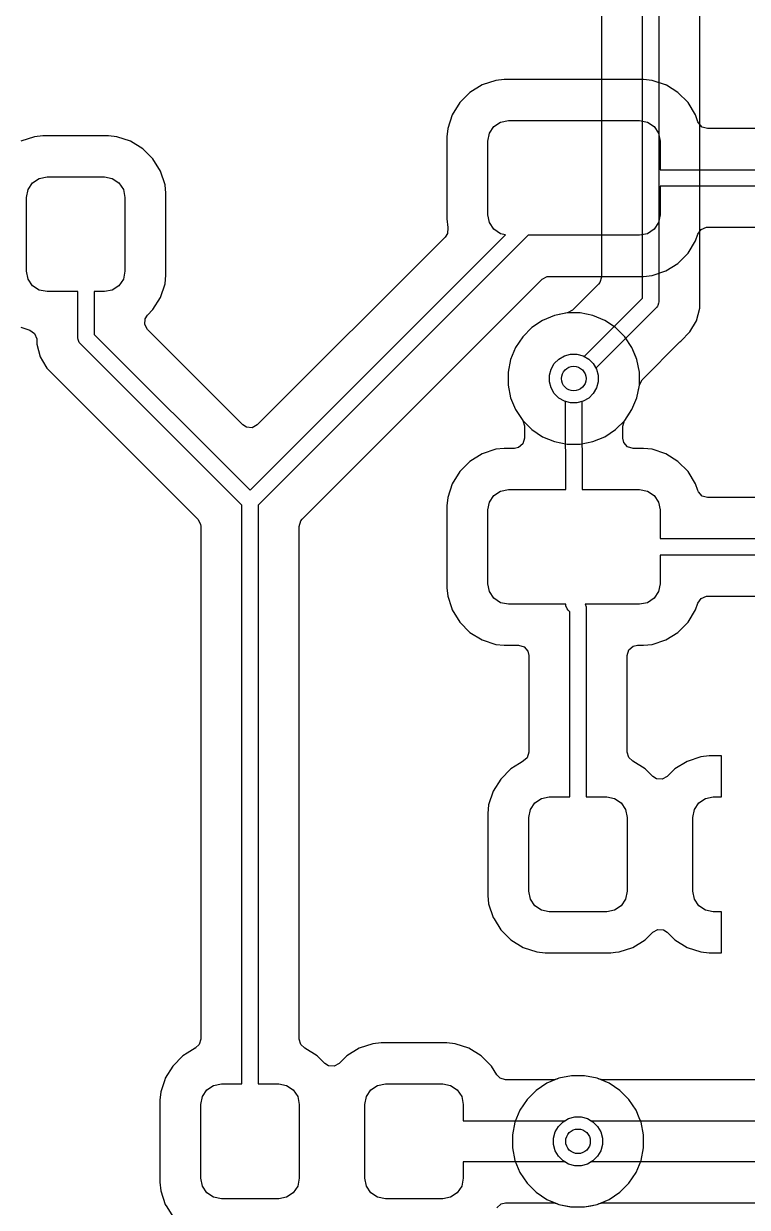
# Model space of a CAD drawing. Header units: inches. Extents: x 6.57 to 9.79, y -8.72 to -3.17.
# Drawn here: x 6.939 to 7.286, y -7.473 to -6.904 of the extents above; entities that cross this region are included whole.
import ezdxf

# ---------------------------------------------------------------- set-up
doc = ezdxf.new("R2010")
doc.units = ezdxf.units.IN
doc.header["$MEASUREMENT"] = 0
doc.layers.add('In2.Cu', color=33, linetype='CONTINUOUS', true_color=0xce7d2c)

msp = doc.modelspace()

# ---------------------------------------------------------------- linework, layer by layer
at = {"layer": 'In2.Cu', "linetype": 'CONTINUOUS'}
for p, q in [((7.23563, -7.03615), (7.23563, -6.75232)), ((7.24351, -6.75232), (7.24351, -7.03778)), ((7.21593, -6.76408), (7.21593, -7.02597)), ((7.26321, -7.0409), (7.26321, -6.76408)), ((7.15869, -6.93367), (7.15281, -6.93729)), ((7.16524, -6.9315), (7.15869, -6.93367)), ((7.15869, -6.93367), (7.15869, -6.93367)), ((7.16929, -6.93108), (7.16524, -6.9315)), ((7.16524, -6.9315), (7.16524, -6.9315)), ((7.23622, -6.93108), (7.16929, -6.93108)), ((7.16929, -6.93108), (7.16929, -6.93108)), ((7.24027, -6.9315), (7.23622, -6.93108)), ((7.24677, -6.93365), (7.24027, -6.9315)), ((7.24027, -6.9315), (7.24027, -6.9315)), ((7.24682, -6.93367), (7.24677, -6.93365)), ((7.24718, -6.93389), (7.24682, -6.93367)), ((7.24682, -6.93367), (7.24682, -6.93367)), ((7.15281, -6.93729), (7.14792, -6.94218)), ((7.2527, -6.93729), (7.24718, -6.93389)), ((7.25759, -6.94218), (7.2527, -6.93729)), ((7.14792, -6.94218), (7.1443, -6.94806)), ((7.26121, -6.94806), (7.25759, -6.94218)), ((7.1443, -6.94806), (7.14213, -6.95461)), ((7.1443, -6.94806), (7.1443, -6.94806)), ((7.16749, -6.95154), (7.17126, -6.95079)), ((7.17126, -6.95079), (7.23425, -6.95079)), ((7.23425, -6.95079), (7.23802, -6.95154)), ((7.26231, -6.95136), (7.26121, -6.94806)), ((7.14213, -6.95461), (7.14171, -6.95866)), ((7.14213, -6.95461), (7.14213, -6.95461)), ((7.14213, -6.95461), (7.14213, -6.95461)), ((7.16217, -6.95686), (7.1643, -6.95367)), ((7.1643, -6.95367), (7.16749, -6.95154)), ((7.23802, -6.95154), (7.24121, -6.95367)), ((7.24121, -6.95367), (7.24335, -6.95686)), ((7.2625, -6.95185), (7.26231, -6.95136)), ((7.2643, -6.95393), (7.2625, -6.95185)), ((7.26694, -6.9547), (7.2643, -6.95393)), ((7.49684, -6.9547), (7.26694, -6.9547)), ((6.94371, -6.95856), (6.93715, -6.96073)), ((6.94776, -6.95815), (6.94371, -6.95856)), ((6.94371, -6.95856), (6.94371, -6.95856)), ((6.97925, -6.95815), (6.94776, -6.95815)), ((6.94776, -6.95815), (6.94776, -6.95815)), ((6.9833, -6.95856), (6.97925, -6.95815)), ((6.98986, -6.96073), (6.9833, -6.95856)), ((6.9833, -6.95856), (6.9833, -6.95856)), ((6.99574, -6.96436), (6.98986, -6.96073)), ((7.14171, -6.95866), (7.14171, -6.99803)), ((7.16142, -6.96063), (7.16217, -6.95686)), ((7.16142, -6.99606), (7.16142, -6.96063)), ((7.24335, -6.95686), (7.24409, -6.96063)), ((7.24409, -6.96063), (7.24409, -6.97441)), ((7.00062, -6.96924), (6.99574, -6.96436)), ((7.00425, -6.97512), (7.00062, -6.96924)), ((6.94277, -6.98073), (6.94596, -6.9786)), ((6.94596, -6.9786), (6.94973, -6.97785)), ((6.94973, -6.97785), (6.97729, -6.97785)), ((6.97729, -6.97785), (6.98105, -6.9786)), ((6.98105, -6.9786), (6.98425, -6.98073)), ((7.00642, -6.98168), (7.00425, -6.97512)), ((7.24409, -6.97441), (7.51969, -6.97441)), ((6.93988, -6.98769), (6.94063, -6.98393)), ((6.94063, -6.98393), (6.94277, -6.98073)), ((6.98425, -6.98073), (6.98638, -6.98393)), ((6.98638, -6.98393), (6.98713, -6.98769)), ((7.00683, -6.98573), (7.00642, -6.98168)), ((7.51969, -6.98228), (7.24409, -6.98228)), ((7.24409, -6.98228), (7.24409, -6.99606)), ((6.93988, -7.02313), (6.93988, -6.98769)), ((6.98713, -6.98769), (6.98713, -7.02313)), ((7.00683, -7.0251), (7.00683, -6.98573)), ((7.16217, -6.99983), (7.16142, -6.99606)), ((7.24409, -6.99606), (7.24335, -6.99983)), ((7.14171, -6.99803), (7.14171, -6.99803)), ((7.14171, -6.99803), (7.14213, -7.00208)), ((7.1643, -7.00302), (7.16217, -6.99983)), ((7.24335, -6.99983), (7.24121, -7.00302)), ((7.26387, -7.00307), (7.26641, -7.00202)), ((7.26641, -7.00202), (7.26694, -7.00199)), ((7.26694, -7.00199), (7.49684, -7.00199)), ((7.04724, -7.12829), (7.1699, -7.00563)), ((7.14086, -7.00681), (7.0507, -7.09697)), ((7.18076, -7.00591), (7.05118, -7.13549)), ((7.14198, -7.00508), (7.14086, -7.00681)), ((7.14218, -7.00234), (7.14198, -7.00508)), ((7.14213, -7.00208), (7.14218, -7.00234)), ((7.16749, -7.00516), (7.1643, -7.00302)), ((7.1699, -7.00563), (7.16749, -7.00516)), ((7.23425, -7.00591), (7.18076, -7.00591)), ((7.23802, -7.00516), (7.23425, -7.00591)), ((7.24121, -7.00302), (7.23802, -7.00516)), ((7.26121, -7.00864), (7.26231, -7.00533)), ((7.26231, -7.00533), (7.26387, -7.00307)), ((7.25759, -7.01451), (7.26121, -7.00864)), ((7.2527, -7.0194), (7.25759, -7.01451)), ((6.94063, -7.02689), (6.93988, -7.02313)), ((6.98713, -7.02313), (6.98638, -7.02689)), ((7.24027, -7.0252), (7.24682, -7.02302)), ((7.24682, -7.02302), (7.2527, -7.0194)), ((6.94277, -7.03009), (6.94063, -7.02689)), ((6.94596, -7.03222), (6.94277, -7.03009)), ((6.98425, -7.03009), (6.98105, -7.03222)), ((6.98638, -7.02689), (6.98425, -7.03009)), ((7.00425, -7.0357), (7.00642, -7.02914)), ((7.00642, -7.02914), (7.00683, -7.0251)), ((7.07871, -7.13583), (7.1875, -7.02704)), ((7.1875, -7.02704), (7.18991, -7.02572)), ((7.18991, -7.02572), (7.19095, -7.02561)), ((7.19095, -7.02561), (7.23622, -7.02561)), ((7.2145, -7.02942), (7.20209, -7.04183)), ((7.21515, -7.02861), (7.2145, -7.02942)), ((7.21593, -7.02597), (7.21515, -7.02861)), ((7.23622, -7.02561), (7.24027, -7.0252)), ((7.23622, -7.02561), (7.23622, -7.02561)), ((6.94973, -7.03297), (6.94596, -7.03222)), ((6.96457, -7.03297), (6.94973, -7.03297)), ((6.96457, -7.05512), (6.96457, -7.03297)), ((6.97729, -7.03297), (6.97244, -7.03297)), ((6.97244, -7.03297), (6.97244, -7.05349)), ((6.98105, -7.03222), (6.97729, -7.03297)), ((7.00062, -7.04158), (7.00425, -7.0357)), ((6.99796, -7.04424), (7.00062, -7.04158)), ((7.20771, -7.06408), (7.23563, -7.03615)), ((7.24235, -7.04057), (7.21328, -7.06964)), ((7.24284, -7.03997), (7.24235, -7.04057)), ((7.24302, -7.03956), (7.24284, -7.03997)), ((7.24343, -7.03855), (7.24302, -7.03956)), ((7.24351, -7.03778), (7.24343, -7.03855)), ((7.2616, -7.04691), (7.26321, -7.0409)), ((6.99664, -7.04873), (6.99684, -7.04598)), ((6.99684, -7.04598), (6.99796, -7.04424)), ((7.18774, -7.04676), (7.18258, -7.05021)), ((7.18774, -7.04676), (7.18258, -7.05021)), ((7.18774, -7.04676), (7.18258, -7.05021)), ((7.18774, -7.04676), (7.18258, -7.05021)), ((7.19347, -7.04438), (7.18774, -7.04676)), ((7.19347, -7.04438), (7.18774, -7.04676)), ((7.19347, -7.04438), (7.18774, -7.04676)), ((7.19347, -7.04438), (7.18774, -7.04676)), ((7.18774, -7.04676), (7.18774, -7.04676)), ((7.18774, -7.04676), (7.18774, -7.04676)), ((7.18774, -7.04676), (7.18774, -7.04676)), ((7.18774, -7.04676), (7.18774, -7.04676)), ((7.19348, -7.04438), (7.19347, -7.04438)), ((7.19348, -7.04438), (7.19347, -7.04438)), ((7.19348, -7.04438), (7.19347, -7.04438)), ((7.19348, -7.04438), (7.19347, -7.04438)), ((7.19959, -7.04316), (7.19348, -7.04438)), ((7.19956, -7.04317), (7.19348, -7.04438)), ((7.19956, -7.04317), (7.19348, -7.04438)), ((7.19956, -7.04317), (7.19348, -7.04438)), ((7.20577, -7.04317), (7.19956, -7.04317)), ((7.19956, -7.04317), (7.19956, -7.04317)), ((7.20577, -7.04317), (7.19956, -7.04317)), ((7.19956, -7.04317), (7.19956, -7.04317)), ((7.20577, -7.04317), (7.19956, -7.04317)), ((7.19956, -7.04317), (7.19956, -7.04317)), ((7.19968, -7.04315), (7.19959, -7.04316)), ((7.20209, -7.04183), (7.19968, -7.04315)), ((7.21186, -7.04438), (7.20577, -7.04317)), ((7.20577, -7.04317), (7.20577, -7.04317)), ((7.21186, -7.04438), (7.20577, -7.04317)), ((7.20577, -7.04317), (7.20577, -7.04317)), ((7.21186, -7.04438), (7.20577, -7.04317)), ((7.20577, -7.04317), (7.20577, -7.04317)), ((7.2176, -7.04676), (7.21186, -7.04438)), ((7.21186, -7.04438), (7.21186, -7.04438)), ((7.2176, -7.04676), (7.21186, -7.04438)), ((7.21186, -7.04438), (7.21186, -7.04438)), ((7.2176, -7.04676), (7.21186, -7.04438)), ((7.21186, -7.04438), (7.21186, -7.04438)), ((7.22276, -7.05021), (7.2176, -7.04676)), ((7.2176, -7.04676), (7.2176, -7.04676)), ((7.22276, -7.05021), (7.2176, -7.04676)), ((7.2176, -7.04676), (7.2176, -7.04676)), ((7.22276, -7.05021), (7.2176, -7.04676)), ((7.2176, -7.04676), (7.2176, -7.04676)), ((7.25849, -7.0523), (7.2616, -7.04691)), ((6.93715, -7.05009), (6.94152, -7.05153)), ((6.94152, -7.05153), (6.94378, -7.0531)), ((6.94378, -7.0531), (6.94483, -7.05564)), ((6.99796, -7.05114), (6.99664, -7.04873)), ((7.04379, -7.09697), (6.99796, -7.05114)), ((7.18258, -7.05021), (7.17819, -7.0546)), ((7.18258, -7.05021), (7.17819, -7.0546)), ((7.18258, -7.05021), (7.17819, -7.0546)), ((7.18258, -7.05021), (7.17819, -7.0546)), ((7.18258, -7.05021), (7.18258, -7.05021)), ((7.18258, -7.05021), (7.18258, -7.05021)), ((7.18258, -7.05021), (7.18258, -7.05021)), ((7.18258, -7.05021), (7.18258, -7.05021)), ((7.22715, -7.0546), (7.22276, -7.05021)), ((7.22276, -7.05021), (7.22276, -7.05021)), ((7.22715, -7.0546), (7.22276, -7.05021)), ((7.22276, -7.05021), (7.22276, -7.05021)), ((7.22715, -7.0546), (7.22276, -7.05021)), ((7.22276, -7.05021), (7.22276, -7.05021)), ((7.25409, -7.0567), (7.25849, -7.0523)), ((6.94483, -7.05564), (6.94486, -7.05617)), ((6.94486, -7.05617), (6.94486, -7.05823)), ((6.94486, -7.05823), (6.94486, -7.05823)), ((6.94486, -7.05823), (6.94647, -7.06424)), ((6.96464, -7.05589), (6.96457, -7.05512)), ((6.96523, -7.05731), (6.96464, -7.05589)), ((6.96572, -7.0579), (6.96523, -7.05731)), ((7.04331, -7.13549), (6.96572, -7.0579)), ((6.97244, -7.05349), (7.04724, -7.12829)), ((7.17819, -7.0546), (7.17474, -7.05976)), ((7.17819, -7.0546), (7.17474, -7.05976)), ((7.17819, -7.0546), (7.17474, -7.05976)), ((7.17819, -7.0546), (7.17474, -7.05976)), ((7.17819, -7.0546), (7.17819, -7.0546)), ((7.17819, -7.0546), (7.17819, -7.0546)), ((7.17819, -7.0546), (7.17819, -7.0546)), ((7.17819, -7.0546), (7.17819, -7.0546)), ((7.2306, -7.05976), (7.22715, -7.0546)), ((7.22715, -7.0546), (7.22715, -7.0546)), ((7.2306, -7.05976), (7.22715, -7.0546)), ((7.22715, -7.0546), (7.22715, -7.0546)), ((7.2306, -7.05976), (7.22715, -7.0546)), ((7.22715, -7.0546), (7.22715, -7.0546)), ((7.23552, -7.07526), (7.25368, -7.0571)), ((7.25368, -7.0571), (7.25409, -7.0567)), ((7.25368, -7.0571), (7.25368, -7.0571)), ((7.25409, -7.0567), (7.25409, -7.0567)), ((6.94647, -7.06424), (6.94761, -7.06622)), ((7.17474, -7.05976), (7.17236, -7.06549)), ((7.17474, -7.05976), (7.17236, -7.06549)), ((7.17474, -7.05976), (7.17236, -7.06549)), ((7.17474, -7.05976), (7.17236, -7.06549)), ((7.17474, -7.05976), (7.17474, -7.05976)), ((7.17474, -7.05976), (7.17474, -7.05976)), ((7.17474, -7.05976), (7.17474, -7.05976)), ((7.17474, -7.05976), (7.17474, -7.05976)), ((7.19548, -7.06532), (7.19815, -7.06377)), ((7.19548, -7.06532), (7.19815, -7.06377)), ((7.19548, -7.06532), (7.19815, -7.06377)), ((7.19548, -7.06532), (7.19815, -7.06377)), ((7.19815, -7.06377), (7.20113, -7.06298)), ((7.19815, -7.06377), (7.20113, -7.06298)), ((7.19815, -7.06377), (7.20113, -7.06298)), ((7.19815, -7.06377), (7.20113, -7.06298)), ((7.20113, -7.06298), (7.20421, -7.06298)), ((7.20113, -7.06298), (7.20421, -7.06298)), ((7.20113, -7.06298), (7.20421, -7.06298)), ((7.20113, -7.06298), (7.20421, -7.06298)), ((7.20421, -7.06298), (7.20719, -7.06377)), ((7.20421, -7.06298), (7.20719, -7.06377)), ((7.20421, -7.06298), (7.20719, -7.06377)), ((7.20421, -7.06298), (7.20719, -7.06377)), ((7.20719, -7.06377), (7.20986, -7.06532)), ((7.20719, -7.06377), (7.20771, -7.06408)), ((7.20719, -7.06377), (7.20986, -7.06532)), ((7.20719, -7.06377), (7.20986, -7.06532)), ((7.23297, -7.06549), (7.2306, -7.05976)), ((7.2306, -7.05976), (7.2306, -7.05976)), ((7.23297, -7.06549), (7.2306, -7.05976)), ((7.2306, -7.05976), (7.2306, -7.05976)), ((7.23245, -7.06424), (7.2306, -7.05976)), ((7.2306, -7.05976), (7.2306, -7.05976)), ((7.23297, -7.06549), (7.23245, -7.06424)), ((6.94761, -7.06622), (6.94761, -7.06622)), ((6.94761, -7.06622), (6.94761, -7.06622)), ((6.94761, -7.06622), (6.94959, -7.06963)), ((6.94959, -7.06963), (6.94959, -7.06963)), ((6.94959, -7.06963), (6.95427, -7.07431)), ((7.17236, -7.06549), (7.17115, -7.07158)), ((7.17236, -7.06549), (7.17115, -7.07158)), ((7.17236, -7.06549), (7.17115, -7.07158)), ((7.17236, -7.06549), (7.17115, -7.07158)), ((7.17236, -7.06549), (7.17236, -7.06549)), ((7.17236, -7.06549), (7.17236, -7.06549)), ((7.17236, -7.06549), (7.17236, -7.06549)), ((7.17236, -7.06549), (7.17236, -7.06549)), ((7.19096, -7.07314), (7.19176, -7.07017)), ((7.19096, -7.07314), (7.19176, -7.07017)), ((7.19096, -7.07314), (7.19176, -7.07017)), ((7.19096, -7.07314), (7.19176, -7.07017)), ((7.19176, -7.07017), (7.1933, -7.0675)), ((7.19176, -7.07017), (7.1933, -7.0675)), ((7.19176, -7.07017), (7.1933, -7.0675)), ((7.19176, -7.07017), (7.1933, -7.0675)), ((7.1933, -7.0675), (7.19548, -7.06532)), ((7.1933, -7.0675), (7.19548, -7.06532)), ((7.1933, -7.0675), (7.19548, -7.06532)), ((7.1933, -7.0675), (7.19548, -7.06532)), ((7.20986, -7.06532), (7.21204, -7.0675)), ((7.20986, -7.06532), (7.21204, -7.0675)), ((7.20986, -7.06532), (7.21204, -7.0675)), ((7.21204, -7.0675), (7.21358, -7.07017)), ((7.21204, -7.0675), (7.21358, -7.07017)), ((7.21204, -7.0675), (7.21358, -7.07017)), ((7.21328, -7.06964), (7.21358, -7.07017)), ((7.21358, -7.07017), (7.21438, -7.07314)), ((7.21358, -7.07017), (7.21438, -7.07314)), ((7.21358, -7.07017), (7.21438, -7.07314)), ((7.21358, -7.07017), (7.21438, -7.07314)), ((7.23418, -7.07158), (7.23297, -7.06549)), ((7.23297, -7.06549), (7.23297, -7.06549)), ((7.23297, -7.06549), (7.23297, -7.06549)), ((7.23418, -7.07158), (7.23297, -7.06549)), ((7.23297, -7.06549), (7.23297, -7.06549)), ((7.23297, -7.06549), (7.23297, -7.06549)), ((7.23418, -7.07158), (7.23297, -7.06549)), ((6.95427, -7.07431), (6.95427, -7.07431)), ((6.95427, -7.07431), (7.02217, -7.14222)), ((7.17115, -7.07158), (7.17115, -7.07779)), ((7.17115, -7.07158), (7.17115, -7.07779)), ((7.17115, -7.07158), (7.17115, -7.07779)), ((7.17115, -7.07158), (7.17115, -7.07779)), ((7.19096, -7.07623), (7.19096, -7.07314)), ((7.19096, -7.07623), (7.19096, -7.07314)), ((7.19096, -7.07623), (7.19096, -7.07314)), ((7.19096, -7.07623), (7.19096, -7.07314)), ((7.21438, -7.07314), (7.21438, -7.07623)), ((7.21438, -7.07314), (7.21438, -7.07623)), ((7.21438, -7.07314), (7.21438, -7.07623)), ((7.21438, -7.07314), (7.21438, -7.07623)), ((7.23418, -7.07779), (7.23418, -7.07158)), ((7.23418, -7.07158), (7.23418, -7.07158)), ((7.23418, -7.07158), (7.23418, -7.07158)), ((7.23418, -7.07779), (7.23418, -7.07158)), ((7.23418, -7.07158), (7.23418, -7.07158)), ((7.23418, -7.07158), (7.23418, -7.07158)), ((7.23418, -7.07779), (7.23418, -7.07158)), ((7.23418, -7.07158), (7.23418, -7.07158)), ((7.23418, -7.07158), (7.23418, -7.07158)), ((7.23419, -7.07776), (7.23546, -7.07532)), ((7.23546, -7.07532), (7.23552, -7.07526)), ((7.17115, -7.07779), (7.17236, -7.08388)), ((7.17115, -7.07779), (7.17236, -7.08388)), ((7.17115, -7.07779), (7.17236, -7.08388)), ((7.17115, -7.07779), (7.17236, -7.08388)), ((7.19176, -7.07921), (7.19096, -7.07623)), ((7.19176, -7.07921), (7.19096, -7.07623)), ((7.19176, -7.07921), (7.19096, -7.07623)), ((7.19176, -7.07921), (7.19096, -7.07623)), ((7.1933, -7.08188), (7.19176, -7.07921)), ((7.1933, -7.08188), (7.19176, -7.07921)), ((7.1933, -7.08188), (7.19176, -7.07921)), ((7.1933, -7.08188), (7.19176, -7.07921)), ((7.21358, -7.07921), (7.21204, -7.08188)), ((7.21358, -7.07921), (7.21204, -7.08188)), ((7.21358, -7.07921), (7.21204, -7.08188)), ((7.21358, -7.07921), (7.21204, -7.08188)), ((7.21438, -7.07623), (7.21358, -7.07921)), ((7.21438, -7.07623), (7.21358, -7.07921)), ((7.21438, -7.07623), (7.21358, -7.07921)), ((7.21438, -7.07623), (7.21358, -7.07921)), ((7.23297, -7.08388), (7.23418, -7.07779)), ((7.23297, -7.08388), (7.23418, -7.07779)), ((7.23297, -7.08388), (7.23418, -7.07779)), ((7.23297, -7.08388), (7.23402, -7.07859)), ((7.23402, -7.07859), (7.23419, -7.07776)), ((7.17236, -7.08388), (7.17236, -7.08388)), ((7.17236, -7.08388), (7.17474, -7.08961)), ((7.17236, -7.08388), (7.17236, -7.08388)), ((7.17236, -7.08388), (7.17474, -7.08961)), ((7.17236, -7.08388), (7.17236, -7.08388)), ((7.17236, -7.08388), (7.17474, -7.08961)), ((7.17236, -7.08388), (7.17236, -7.08388)), ((7.17236, -7.08388), (7.17474, -7.08961)), ((7.19548, -7.08406), (7.1933, -7.08188)), ((7.19548, -7.08406), (7.1933, -7.08188)), ((7.19548, -7.08406), (7.1933, -7.08188)), ((7.19548, -7.08406), (7.1933, -7.08188)), ((7.19815, -7.0856), (7.19548, -7.08406)), ((7.19815, -7.0856), (7.19548, -7.08406)), ((7.19815, -7.0856), (7.19548, -7.08406)), ((7.19815, -7.0856), (7.19548, -7.08406)), ((7.20113, -7.0864), (7.19815, -7.0856)), ((7.20113, -7.0864), (7.19815, -7.0856)), ((7.20113, -7.0864), (7.19815, -7.0856)), ((7.19873, -7.08575), (7.19815, -7.0856)), ((7.19873, -7.10818), (7.19873, -7.08575)), ((7.20421, -7.0864), (7.20113, -7.0864)), ((7.20421, -7.0864), (7.20113, -7.0864)), ((7.20421, -7.0864), (7.20113, -7.0864)), ((7.20719, -7.0856), (7.20421, -7.0864)), ((7.20719, -7.0856), (7.20421, -7.0864)), ((7.20719, -7.0856), (7.20421, -7.0864)), ((7.20719, -7.0856), (7.2066, -7.08575)), ((7.2066, -7.08575), (7.2066, -7.10747)), ((7.20986, -7.08406), (7.20719, -7.0856)), ((7.20986, -7.08406), (7.20719, -7.0856)), ((7.20986, -7.08406), (7.20719, -7.0856)), ((7.20986, -7.08406), (7.20719, -7.0856)), ((7.21204, -7.08188), (7.20986, -7.08406)), ((7.21204, -7.08188), (7.20986, -7.08406)), ((7.21204, -7.08188), (7.20986, -7.08406)), ((7.21204, -7.08188), (7.20986, -7.08406)), ((7.2306, -7.08961), (7.23297, -7.08388)), ((7.2306, -7.08961), (7.23297, -7.08388)), ((7.2306, -7.08961), (7.23297, -7.08388)), ((7.2306, -7.08961), (7.23297, -7.08388)), ((7.17474, -7.08961), (7.17474, -7.08961)), ((7.17474, -7.08961), (7.17819, -7.09478)), ((7.17474, -7.08961), (7.17474, -7.08961)), ((7.17474, -7.08961), (7.17819, -7.09478)), ((7.17474, -7.08961), (7.17474, -7.08961)), ((7.17474, -7.08961), (7.17819, -7.09478)), ((7.17474, -7.08961), (7.17474, -7.08961)), ((7.17474, -7.08961), (7.1782, -7.0948)), ((7.22713, -7.0948), (7.22858, -7.09264)), ((7.22715, -7.09478), (7.2306, -7.08961)), ((7.22715, -7.09478), (7.2306, -7.08961)), ((7.22715, -7.09478), (7.2306, -7.08961)), ((7.22858, -7.09264), (7.2306, -7.08961)), ((7.04554, -7.09809), (7.04379, -7.09697)), ((7.04828, -7.09829), (7.04554, -7.09809)), ((7.0507, -7.09697), (7.04828, -7.09829)), ((7.17819, -7.09478), (7.17819, -7.09478)), ((7.17819, -7.09478), (7.18258, -7.09917)), ((7.17819, -7.09478), (7.17819, -7.09478)), ((7.17819, -7.09478), (7.18258, -7.09917)), ((7.17819, -7.09478), (7.17819, -7.09478)), ((7.17819, -7.09478), (7.18258, -7.09917)), ((7.1782, -7.0948), (7.17903, -7.09742)), ((7.17903, -7.09742), (7.17903, -7.09751)), ((7.17903, -7.09751), (7.17903, -7.10337)), ((7.22276, -7.09917), (7.22715, -7.09478)), ((7.22276, -7.09917), (7.22715, -7.09478)), ((7.22276, -7.09917), (7.22715, -7.09478)), ((7.22631, -7.09751), (7.22708, -7.09487)), ((7.22631, -7.10337), (7.22631, -7.09751)), ((7.22708, -7.09487), (7.22713, -7.0948)), ((7.17903, -7.10337), (7.17825, -7.10601)), ((7.18258, -7.09917), (7.18258, -7.09917)), ((7.18258, -7.09917), (7.18774, -7.10261)), ((7.18258, -7.09917), (7.18258, -7.09917)), ((7.18258, -7.09917), (7.18774, -7.10261)), ((7.18258, -7.09917), (7.18258, -7.09917)), ((7.18258, -7.09917), (7.18774, -7.10261)), ((7.18774, -7.10261), (7.18774, -7.10261)), ((7.18774, -7.10261), (7.19347, -7.10499)), ((7.18774, -7.10261), (7.18774, -7.10261)), ((7.18774, -7.10261), (7.19347, -7.10499)), ((7.18774, -7.10261), (7.18774, -7.10261)), ((7.18774, -7.10261), (7.19347, -7.10499)), ((7.21186, -7.10499), (7.2176, -7.10261)), ((7.21186, -7.10499), (7.2176, -7.10261)), ((7.21186, -7.10499), (7.2176, -7.10261)), ((7.2176, -7.10261), (7.22276, -7.09917)), ((7.2176, -7.10261), (7.22276, -7.09917)), ((7.2176, -7.10261), (7.22276, -7.09917)), ((7.22675, -7.10539), (7.22631, -7.10337)), ((7.16524, -7.10866), (7.15869, -7.11083)), ((7.16929, -7.10825), (7.16524, -7.10866)), ((7.16524, -7.10866), (7.16524, -7.10866)), ((7.17414, -7.10825), (7.16929, -7.10825)), ((7.16929, -7.10825), (7.16929, -7.10825)), ((7.17617, -7.10781), (7.17414, -7.10825)), ((7.17825, -7.10601), (7.17617, -7.10781)), ((7.19347, -7.10499), (7.19347, -7.10499)), ((7.19347, -7.10499), (7.19956, -7.1062)), ((7.19347, -7.10499), (7.19347, -7.10499)), ((7.19347, -7.10499), (7.19956, -7.1062)), ((7.19347, -7.10499), (7.19347, -7.10499)), ((7.19347, -7.10499), (7.19956, -7.1062)), ((7.19881, -7.10895), (7.19873, -7.10818)), ((7.19882, -7.10898), (7.19881, -7.10895)), ((7.19882, -7.12795), (7.19882, -7.10898)), ((7.19956, -7.1062), (7.19956, -7.1062)), ((7.19956, -7.1062), (7.19956, -7.1062)), ((7.19956, -7.1062), (7.20577, -7.1062)), ((7.19956, -7.1062), (7.19956, -7.1062)), ((7.19956, -7.1062), (7.19956, -7.1062)), ((7.19956, -7.1062), (7.20577, -7.1062)), ((7.19956, -7.1062), (7.19956, -7.1062)), ((7.19956, -7.1062), (7.19956, -7.1062)), ((7.19956, -7.1062), (7.20577, -7.1062)), ((7.20577, -7.1062), (7.21186, -7.10499)), ((7.20577, -7.1062), (7.21186, -7.10499)), ((7.20577, -7.1062), (7.21186, -7.10499)), ((7.20577, -7.1062), (7.20577, -7.1062)), ((7.20577, -7.1062), (7.20577, -7.1062)), ((7.20577, -7.1062), (7.20577, -7.1062)), ((7.2066, -7.10747), (7.20662, -7.1075)), ((7.20662, -7.1075), (7.20669, -7.10827)), ((7.20669, -7.10827), (7.20669, -7.12795)), ((7.22855, -7.10747), (7.22675, -7.10539)), ((7.23119, -7.10825), (7.22855, -7.10747)), ((7.23622, -7.10825), (7.23119, -7.10825)), ((7.24027, -7.10866), (7.23622, -7.10825)), ((7.23622, -7.10825), (7.23622, -7.10825)), ((7.24682, -7.11083), (7.24027, -7.10866)), ((7.24027, -7.10866), (7.24027, -7.10866)), ((7.15281, -7.11446), (7.14792, -7.11934)), ((7.15869, -7.11083), (7.15281, -7.11446)), ((7.15869, -7.11083), (7.15869, -7.11083)), ((7.2527, -7.11446), (7.24682, -7.11083)), ((7.25759, -7.11934), (7.2527, -7.11446)), ((7.14792, -7.11934), (7.1443, -7.12522)), ((7.26121, -7.12522), (7.25759, -7.11934)), ((7.1443, -7.12522), (7.14213, -7.13178)), ((7.1443, -7.12522), (7.1443, -7.12522)), ((7.26231, -7.12852), (7.26121, -7.12522)), ((7.14213, -7.13178), (7.14171, -7.13583)), ((7.14213, -7.13178), (7.14213, -7.13178)), ((7.14213, -7.13178), (7.14213, -7.13178)), ((7.16217, -7.13403), (7.1643, -7.13084)), ((7.1643, -7.13084), (7.16749, -7.1287)), ((7.16749, -7.1287), (7.17126, -7.12795)), ((7.17126, -7.12795), (7.19882, -7.12795)), ((7.20669, -7.12795), (7.23425, -7.12795)), ((7.23425, -7.12795), (7.23802, -7.1287)), ((7.23802, -7.1287), (7.24121, -7.13084)), ((7.24121, -7.13084), (7.24335, -7.13403)), ((7.2625, -7.12902), (7.26231, -7.12852)), ((7.2643, -7.1311), (7.2625, -7.12902)), ((7.26694, -7.13187), (7.2643, -7.1311)), ((7.49684, -7.13187), (7.26694, -7.13187)), ((7.04331, -7.41339), (7.04331, -7.13549)), ((7.05118, -7.13549), (7.05118, -7.41339)), ((7.07232, -7.14222), (7.07871, -7.13583)), ((7.14171, -7.13583), (7.14171, -7.1752)), ((7.16142, -7.1378), (7.16217, -7.13403)), ((7.16142, -7.17323), (7.16142, -7.1378)), ((7.24335, -7.13403), (7.24409, -7.1378)), ((7.24409, -7.1378), (7.24409, -7.15157)), ((7.02217, -7.14222), (7.02349, -7.14464)), ((7.07089, -7.14567), (7.07166, -7.14303)), ((7.07166, -7.14303), (7.07232, -7.14222)), ((7.02349, -7.14464), (7.0236, -7.14567)), ((7.0236, -7.14567), (7.0236, -7.39189)), ((7.07089, -7.39189), (7.07089, -7.14567)), ((7.24409, -7.15157), (7.51969, -7.15157)), ((7.51969, -7.15945), (7.24409, -7.15945)), ((7.24409, -7.15945), (7.24409, -7.17323)), ((7.14171, -7.1752), (7.14171, -7.1752)), ((7.14171, -7.1752), (7.14213, -7.17924)), ((7.16217, -7.17699), (7.16142, -7.17323)), ((7.1643, -7.18019), (7.16217, -7.17699)), ((7.24335, -7.17699), (7.24121, -7.18019)), ((7.24409, -7.17323), (7.24335, -7.17699)), ((7.14213, -7.17924), (7.14213, -7.17924)), ((7.14213, -7.17924), (7.14391, -7.18463)), ((7.16749, -7.18232), (7.1643, -7.18019)), ((7.17126, -7.18307), (7.16749, -7.18232)), ((7.19882, -7.18307), (7.17126, -7.18307)), ((7.19889, -7.18384), (7.19882, -7.18307)), ((7.19948, -7.18526), (7.19889, -7.18384)), ((7.23425, -7.18307), (7.20809, -7.18307)), ((7.20809, -7.18307), (7.20859, -7.18427)), ((7.23802, -7.18232), (7.23425, -7.18307)), ((7.24121, -7.18019), (7.23802, -7.18232)), ((7.26121, -7.1858), (7.26231, -7.1825)), ((7.26231, -7.1825), (7.26387, -7.18024)), ((7.26387, -7.18024), (7.26641, -7.17918)), ((7.26641, -7.17918), (7.26694, -7.17915)), ((7.26694, -7.17915), (7.49684, -7.17915)), ((7.14391, -7.18463), (7.1443, -7.1858)), ((7.1443, -7.1858), (7.14792, -7.19168)), ((7.19997, -7.18585), (7.19948, -7.18526)), ((7.20079, -7.18667), (7.19997, -7.18585)), ((7.20079, -7.27559), (7.20079, -7.18667)), ((7.20859, -7.18427), (7.20866, -7.18504)), ((7.20866, -7.18504), (7.20866, -7.27559)), ((7.25759, -7.19168), (7.26121, -7.1858)), ((7.14792, -7.19168), (7.15281, -7.19656)), ((7.2527, -7.19656), (7.25759, -7.19168)), ((7.15281, -7.19656), (7.15869, -7.20019)), ((7.15869, -7.20019), (7.16524, -7.20236)), ((7.24027, -7.20236), (7.24682, -7.20019)), ((7.24682, -7.20019), (7.2527, -7.19656)), ((7.16524, -7.20236), (7.16929, -7.20278)), ((7.16929, -7.20278), (7.1762, -7.20278)), ((7.1762, -7.20278), (7.17884, -7.20355)), ((7.17884, -7.20355), (7.18064, -7.20563)), ((7.18064, -7.20563), (7.18108, -7.20766)), ((7.22837, -7.20766), (7.22914, -7.20502)), ((7.22914, -7.20502), (7.23122, -7.20322)), ((7.23122, -7.20322), (7.23325, -7.20278)), ((7.23325, -7.20278), (7.23622, -7.20278)), ((7.23622, -7.20278), (7.24027, -7.20236)), ((7.23622, -7.20278), (7.23622, -7.20278)), ((7.18108, -7.20766), (7.18108, -7.2541)), ((7.22837, -7.2541), (7.22837, -7.20766)), ((7.18031, -7.25674), (7.17857, -7.25825)), ((7.18108, -7.2541), (7.18031, -7.25674)), ((7.22912, -7.2567), (7.22837, -7.2541)), ((7.23088, -7.25825), (7.22912, -7.2567)), ((7.26367, -7.25632), (7.25712, -7.25849)), ((7.26772, -7.25591), (7.26367, -7.25632)), ((7.27362, -7.25591), (7.26772, -7.25591)), ((7.26772, -7.25591), (7.26772, -7.25591)), ((7.27362, -7.27559), (7.27362, -7.25591)), ((7.17249, -7.2621), (7.16761, -7.26698)), ((7.1766, -7.25956), (7.17249, -7.2621)), ((7.17837, -7.25847), (7.1766, -7.25956)), ((7.17861, -7.25832), (7.17837, -7.25847)), ((7.17837, -7.25847), (7.17837, -7.25847)), ((7.17857, -7.25825), (7.17861, -7.25832)), ((7.23083, -7.25832), (7.23088, -7.25825)), ((7.23108, -7.25847), (7.23083, -7.25832)), ((7.23695, -7.2621), (7.23108, -7.25847)), ((7.23108, -7.25847), (7.23108, -7.25847)), ((7.23695, -7.2621), (7.23695, -7.2621)), ((7.24066, -7.2658), (7.23695, -7.2621)), ((7.25125, -7.26211), (7.24756, -7.2658)), ((7.25712, -7.25849), (7.25125, -7.26211)), ((7.25712, -7.25849), (7.25712, -7.25849)), ((7.16761, -7.26698), (7.16398, -7.27286)), ((7.2424, -7.26692), (7.24066, -7.2658)), ((7.24515, -7.26712), (7.2424, -7.26692)), ((7.24756, -7.2658), (7.24515, -7.26712)), ((7.16398, -7.27287), (7.16181, -7.27942)), ((7.16398, -7.27286), (7.16398, -7.27286)), ((7.16398, -7.27286), (7.16398, -7.27287)), ((7.16181, -7.27942), (7.1614, -7.28346)), ((7.16181, -7.27942), (7.16181, -7.27942)), ((7.16181, -7.27942), (7.16181, -7.27942)), ((7.18185, -7.28167), (7.18399, -7.27847)), ((7.18399, -7.27847), (7.18718, -7.27634)), ((7.18718, -7.27634), (7.19094, -7.27559)), ((7.19094, -7.27559), (7.20079, -7.27559)), ((7.20866, -7.27559), (7.2185, -7.27559)), ((7.2185, -7.27559), (7.22227, -7.27634)), ((7.22227, -7.27634), (7.22546, -7.27847)), ((7.22546, -7.27847), (7.2276, -7.28167)), ((7.26059, -7.28167), (7.26273, -7.27847)), ((7.26273, -7.27847), (7.26592, -7.27634)), ((7.26592, -7.27634), (7.26969, -7.27559)), ((7.26969, -7.27559), (7.27362, -7.27559)), ((7.1614, -7.28346), (7.1614, -7.32283)), ((7.1811, -7.28543), (7.18185, -7.28167)), ((7.1811, -7.32087), (7.1811, -7.28543)), ((7.2276, -7.28167), (7.22835, -7.28543)), ((7.22835, -7.28543), (7.22835, -7.32087)), ((7.25984, -7.28543), (7.26059, -7.28167)), ((7.25984, -7.32087), (7.25984, -7.28543)), ((7.1614, -7.32283), (7.1614, -7.32284)), ((7.1614, -7.32284), (7.16181, -7.32688)), ((7.18185, -7.32463), (7.1811, -7.32087)), ((7.18399, -7.32783), (7.18185, -7.32463)), ((7.2276, -7.32463), (7.22546, -7.32783)), ((7.22835, -7.32087), (7.2276, -7.32463)), ((7.26059, -7.32463), (7.25984, -7.32087)), ((7.26273, -7.32783), (7.26059, -7.32463)), ((7.16181, -7.32688), (7.16181, -7.32688)), ((7.16181, -7.32688), (7.16398, -7.33344)), ((7.18718, -7.32996), (7.18399, -7.32783)), ((7.19094, -7.33071), (7.18718, -7.32996)), ((7.2185, -7.33071), (7.19094, -7.33071)), ((7.22227, -7.32996), (7.2185, -7.33071)), ((7.22546, -7.32783), (7.22227, -7.32996)), ((7.26592, -7.32996), (7.26273, -7.32783)), ((7.26969, -7.33071), (7.26592, -7.32996)), ((7.27362, -7.33071), (7.26969, -7.33071)), ((7.27362, -7.35039), (7.27362, -7.33071)), ((7.16398, -7.33344), (7.16398, -7.33344)), ((7.16398, -7.33344), (7.16438, -7.33407)), ((7.16438, -7.33407), (7.16761, -7.33932)), ((7.16761, -7.33932), (7.17249, -7.3442)), ((7.23695, -7.3442), (7.24066, -7.3405)), ((7.24066, -7.3405), (7.24307, -7.33918)), ((7.24307, -7.33918), (7.24581, -7.33938)), ((7.24581, -7.33938), (7.24756, -7.3405)), ((7.24756, -7.3405), (7.25125, -7.34419)), ((7.17249, -7.3442), (7.17837, -7.34783)), ((7.17837, -7.34783), (7.18493, -7.35)), ((7.22452, -7.35), (7.23108, -7.34783)), ((7.23108, -7.34783), (7.23695, -7.3442)), ((7.25125, -7.34419), (7.25712, -7.34781)), ((7.25712, -7.34781), (7.25712, -7.34781)), ((7.25712, -7.34781), (7.26367, -7.34998)), ((7.18493, -7.35), (7.18898, -7.35041)), ((7.18898, -7.35041), (7.22047, -7.35041)), ((7.22047, -7.35041), (7.22269, -7.35019)), ((7.22047, -7.35041), (7.22047, -7.35041)), ((7.22047, -7.35041), (7.22047, -7.35041)), ((7.22269, -7.35019), (7.22452, -7.35)), ((7.26367, -7.34998), (7.26367, -7.34998)), ((7.26367, -7.34998), (7.26772, -7.35039)), ((7.26772, -7.35039), (7.27362, -7.35039)), ((7.27362, -7.35039), (7.27362, -7.35039)), ((7.0236, -7.39189), (7.02283, -7.39453)), ((7.07164, -7.3945), (7.07089, -7.39189)), ((7.10619, -7.39409), (7.09963, -7.39627)), ((7.11024, -7.39368), (7.10619, -7.39409)), ((7.10619, -7.39409), (7.10619, -7.39409)), ((7.14173, -7.39368), (7.11024, -7.39368)), ((7.11024, -7.39368), (7.11024, -7.39368)), ((7.14578, -7.39409), (7.14173, -7.39368)), ((7.15234, -7.39627), (7.14578, -7.39409)), ((7.14578, -7.39409), (7.14578, -7.39409)), ((7.01702, -7.39865), (7.01501, -7.39989)), ((7.02089, -7.39627), (7.01702, -7.39865)), ((7.02113, -7.39612), (7.02089, -7.39627)), ((7.02089, -7.39627), (7.02089, -7.39627)), ((7.02283, -7.39453), (7.02109, -7.39605)), ((7.02109, -7.39605), (7.02113, -7.39612)), ((7.0734, -7.39605), (7.07164, -7.3945)), ((7.07335, -7.39612), (7.0734, -7.39605)), ((7.0736, -7.39627), (7.07335, -7.39612)), ((7.07947, -7.39989), (7.0736, -7.39627)), ((7.0736, -7.39627), (7.0736, -7.39627)), ((7.09963, -7.39627), (7.09375, -7.39989)), ((7.09963, -7.39627), (7.09963, -7.39627)), ((7.15821, -7.39989), (7.15234, -7.39627)), ((7.01013, -7.40478), (7.0065, -7.41066)), ((7.01501, -7.39989), (7.01013, -7.40478)), ((7.08316, -7.40358), (7.07947, -7.39989)), ((7.07947, -7.39989), (7.07947, -7.39989)), ((7.08491, -7.4047), (7.08316, -7.40358)), ((7.08765, -7.4049), (7.08491, -7.4047)), ((7.09007, -7.40358), (7.08765, -7.4049)), ((7.09375, -7.39989), (7.09007, -7.40358)), ((7.1631, -7.40478), (7.15821, -7.39989)), ((7.16569, -7.40898), (7.1631, -7.40478)), ((7.0065, -7.41066), (7.00625, -7.41142)), ((7.0065, -7.41066), (7.0065, -7.41066)), ((7.16575, -7.40908), (7.16569, -7.40898)), ((7.16727, -7.41062), (7.16575, -7.40908)), ((7.16991, -7.4114), (7.16727, -7.41062)), ((7.19553, -7.41064), (7.1898, -7.41302)), ((7.19553, -7.41064), (7.1898, -7.41302)), ((7.19553, -7.41064), (7.1898, -7.41302)), ((7.1946, -7.41103), (7.19273, -7.4114)), ((7.19553, -7.41064), (7.1946, -7.41103)), ((7.20162, -7.40943), (7.19553, -7.41064)), ((7.20162, -7.40943), (7.19553, -7.41064)), ((7.20162, -7.40943), (7.19553, -7.41064)), ((7.20162, -7.40943), (7.19553, -7.41064)), ((7.19553, -7.41064), (7.19553, -7.41064)), ((7.19553, -7.41064), (7.19553, -7.41064)), ((7.19553, -7.41064), (7.19553, -7.41064)), ((7.19553, -7.41064), (7.19553, -7.41064)), ((7.19553, -7.41064), (7.19553, -7.41064)), ((7.19553, -7.41064), (7.19553, -7.41064)), ((7.20783, -7.40943), (7.20162, -7.40943)), ((7.20162, -7.40943), (7.20162, -7.40943)), ((7.20783, -7.40943), (7.20162, -7.40943)), ((7.20162, -7.40943), (7.20162, -7.40943)), ((7.20783, -7.40943), (7.20162, -7.40943)), ((7.20162, -7.40943), (7.20162, -7.40943)), ((7.20783, -7.40943), (7.20162, -7.40943)), ((7.20162, -7.40943), (7.20162, -7.40943)), ((7.21392, -7.41064), (7.20783, -7.40943)), ((7.20783, -7.40943), (7.20783, -7.40943)), ((7.21392, -7.41064), (7.20783, -7.40943)), ((7.20783, -7.40943), (7.20783, -7.40943)), ((7.21392, -7.41064), (7.20783, -7.40943)), ((7.20783, -7.40943), (7.20783, -7.40943)), ((7.21392, -7.41064), (7.20783, -7.40943)), ((7.20783, -7.40943), (7.20783, -7.40943)), ((7.21965, -7.41302), (7.21392, -7.41064)), ((7.21392, -7.41064), (7.21392, -7.41064)), ((7.21965, -7.41302), (7.21392, -7.41064)), ((7.21392, -7.41064), (7.21392, -7.41064)), ((7.21485, -7.41103), (7.21392, -7.41064)), ((7.21392, -7.41064), (7.21392, -7.41064)), ((7.21392, -7.41064), (7.21392, -7.41064)), ((7.21965, -7.41302), (7.21392, -7.41064)), ((7.21392, -7.41064), (7.21392, -7.41064)), ((7.21672, -7.4114), (7.21485, -7.41103)), ((7.00625, -7.41142), (7.00433, -7.41721)), ((7.02437, -7.41946), (7.0265, -7.41627)), ((7.0265, -7.41627), (7.0297, -7.41414)), ((7.0297, -7.41414), (7.03346, -7.41339)), ((7.03346, -7.41339), (7.04331, -7.41339)), ((7.05118, -7.41339), (7.06102, -7.41339)), ((7.06102, -7.41339), (7.06479, -7.41414)), ((7.06479, -7.41414), (7.06798, -7.41627)), ((7.06798, -7.41627), (7.07012, -7.41946)), ((7.10311, -7.41946), (7.10525, -7.41627)), ((7.10525, -7.41627), (7.10844, -7.41414)), ((7.10844, -7.41414), (7.1122, -7.41339)), ((7.1122, -7.41339), (7.13976, -7.41339)), ((7.13976, -7.41339), (7.14353, -7.41414)), ((7.14353, -7.41414), (7.14672, -7.41627)), ((7.14672, -7.41627), (7.14886, -7.41946)), ((7.19273, -7.4114), (7.16991, -7.4114)), ((7.18463, -7.41647), (7.18024, -7.42085)), ((7.18463, -7.41647), (7.18024, -7.42085)), ((7.18463, -7.41647), (7.18024, -7.42085)), ((7.1898, -7.41302), (7.18463, -7.41646)), ((7.1898, -7.41302), (7.18463, -7.41646)), ((7.1898, -7.41302), (7.18463, -7.41646)), ((7.18463, -7.41646), (7.18463, -7.41647)), ((7.18463, -7.41646), (7.18463, -7.41647)), ((7.18463, -7.41646), (7.18463, -7.41647)), ((7.1898, -7.41302), (7.1898, -7.41302)), ((7.1898, -7.41302), (7.1898, -7.41302)), ((7.1898, -7.41302), (7.1898, -7.41302)), ((7.46605, -7.4114), (7.21672, -7.4114)), ((7.22481, -7.41646), (7.21965, -7.41302)), ((7.21965, -7.41302), (7.21965, -7.41302)), ((7.22481, -7.41646), (7.21965, -7.41302)), ((7.21965, -7.41302), (7.21965, -7.41302)), ((7.22481, -7.41646), (7.21965, -7.41302)), ((7.21965, -7.41302), (7.21965, -7.41302)), ((7.22481, -7.41647), (7.22481, -7.41646)), ((7.22481, -7.41647), (7.22481, -7.41646)), ((7.22481, -7.41647), (7.22481, -7.41646)), ((7.2292, -7.42085), (7.22481, -7.41647)), ((7.2292, -7.42085), (7.22481, -7.41647)), ((7.2292, -7.42085), (7.22481, -7.41647)), ((7.00433, -7.41721), (7.00392, -7.42126)), ((7.00392, -7.42126), (7.00392, -7.46063)), ((7.00433, -7.41721), (7.00433, -7.41721)), ((7.00433, -7.41721), (7.00433, -7.41721)), ((7.02362, -7.42323), (7.02437, -7.41946)), ((7.07012, -7.41946), (7.07087, -7.42323)), ((7.10236, -7.42323), (7.10311, -7.41946)), ((7.14886, -7.41946), (7.14961, -7.42323)), ((7.18024, -7.42085), (7.1768, -7.42602)), ((7.18024, -7.42085), (7.1768, -7.42602)), ((7.18024, -7.42085), (7.1768, -7.42602)), ((7.18024, -7.42085), (7.18024, -7.42085)), ((7.18024, -7.42085), (7.18024, -7.42085)), ((7.18024, -7.42085), (7.18024, -7.42085)), ((7.23265, -7.42602), (7.2292, -7.42085)), ((7.2292, -7.42085), (7.2292, -7.42085)), ((7.23265, -7.42602), (7.2292, -7.42085)), ((7.2292, -7.42085), (7.2292, -7.42085)), ((7.23265, -7.42602), (7.2292, -7.42085)), ((7.2292, -7.42085), (7.2292, -7.42085)), ((7.02362, -7.45866), (7.02362, -7.42323)), ((7.07087, -7.42323), (7.07087, -7.45866)), ((7.10236, -7.45866), (7.10236, -7.42323)), ((7.14961, -7.42323), (7.14961, -7.4311)), ((7.1768, -7.42602), (7.17442, -7.43175)), ((7.1768, -7.42602), (7.17442, -7.43175)), ((7.1768, -7.42602), (7.17442, -7.43175)), ((7.1768, -7.42602), (7.1768, -7.42602)), ((7.1768, -7.42602), (7.1768, -7.42602)), ((7.1768, -7.42602), (7.1768, -7.42602)), ((7.23414, -7.4296), (7.23265, -7.42602)), ((7.23265, -7.42602), (7.23265, -7.42602)), ((7.23414, -7.4296), (7.23265, -7.42602)), ((7.23265, -7.42602), (7.23265, -7.42602)), ((7.23414, -7.4296), (7.23265, -7.42602)), ((7.23265, -7.42602), (7.23265, -7.42602)), ((7.14961, -7.4311), (7.19835, -7.4311)), ((7.17442, -7.43175), (7.17321, -7.43784)), ((7.17442, -7.43175), (7.17321, -7.43784)), ((7.17442, -7.43175), (7.17321, -7.43784)), ((7.17442, -7.43175), (7.17442, -7.43175)), ((7.17442, -7.43175), (7.17442, -7.43175)), ((7.17442, -7.43175), (7.17442, -7.43175)), ((7.19381, -7.43642), (7.19535, -7.43375)), ((7.19381, -7.43642), (7.19535, -7.43375)), ((7.19381, -7.43642), (7.19535, -7.43375)), ((7.19535, -7.43375), (7.19753, -7.43157)), ((7.19535, -7.43375), (7.19753, -7.43157)), ((7.19535, -7.43375), (7.19753, -7.43157)), ((7.19753, -7.43157), (7.2002, -7.43003)), ((7.19753, -7.43157), (7.2002, -7.43003)), ((7.19753, -7.43157), (7.2002, -7.43003)), ((7.19835, -7.4311), (7.2002, -7.43003)), ((7.2002, -7.43003), (7.20318, -7.42923)), ((7.2002, -7.43003), (7.20318, -7.42923)), ((7.2002, -7.43003), (7.20318, -7.42923)), ((7.2002, -7.43003), (7.20318, -7.42923)), ((7.20318, -7.42923), (7.20627, -7.42923)), ((7.20318, -7.42923), (7.20627, -7.42923)), ((7.20318, -7.42923), (7.20627, -7.42923)), ((7.20318, -7.42923), (7.20627, -7.42923)), ((7.20627, -7.42923), (7.20924, -7.43003)), ((7.20627, -7.42923), (7.20924, -7.43003)), ((7.20627, -7.42923), (7.20924, -7.43003)), ((7.20627, -7.42923), (7.20924, -7.43003)), ((7.20924, -7.43003), (7.21191, -7.43157)), ((7.20924, -7.43003), (7.21191, -7.43157)), ((7.20924, -7.43003), (7.2111, -7.4311)), ((7.20924, -7.43003), (7.21191, -7.43157)), ((7.2111, -7.4311), (7.47624, -7.4311)), ((7.21191, -7.43157), (7.21409, -7.43375)), ((7.21191, -7.43157), (7.21409, -7.43375)), ((7.21191, -7.43157), (7.21409, -7.43375)), ((7.21409, -7.43375), (7.21564, -7.43642)), ((7.21409, -7.43375), (7.21564, -7.43642)), ((7.21409, -7.43375), (7.21564, -7.43642)), ((7.23503, -7.43175), (7.23414, -7.4296)), ((7.23503, -7.43175), (7.23414, -7.4296)), ((7.23503, -7.43175), (7.23414, -7.4296)), ((7.23624, -7.43784), (7.23503, -7.43175)), ((7.23503, -7.43175), (7.23503, -7.43175)), ((7.23624, -7.43784), (7.23503, -7.43175)), ((7.23503, -7.43175), (7.23503, -7.43175)), ((7.23624, -7.43784), (7.23503, -7.43175)), ((7.23503, -7.43175), (7.23503, -7.43175)), ((7.17321, -7.43784), (7.17321, -7.44405)), ((7.17321, -7.43784), (7.17321, -7.44405)), ((7.17321, -7.43784), (7.17321, -7.44405)), ((7.19301, -7.4394), (7.19381, -7.43642)), ((7.19301, -7.4394), (7.19381, -7.43642)), ((7.19301, -7.4394), (7.19381, -7.43642)), ((7.19301, -7.44249), (7.19301, -7.4394)), ((7.19301, -7.44249), (7.19301, -7.4394)), ((7.19301, -7.44249), (7.19301, -7.4394)), ((7.21564, -7.43642), (7.21643, -7.4394)), ((7.21564, -7.43642), (7.21643, -7.4394)), ((7.21564, -7.43642), (7.21643, -7.4394)), ((7.21643, -7.4394), (7.21643, -7.44249)), ((7.21643, -7.4394), (7.21643, -7.44249)), ((7.21643, -7.4394), (7.21643, -7.44249)), ((7.23624, -7.44405), (7.23624, -7.43784)), ((7.23624, -7.43784), (7.23624, -7.43784)), ((7.23624, -7.43784), (7.23624, -7.43784)), ((7.23624, -7.44405), (7.23624, -7.43784)), ((7.23624, -7.43784), (7.23624, -7.43784)), ((7.23624, -7.43784), (7.23624, -7.43784)), ((7.23624, -7.44405), (7.23624, -7.43784)), ((7.23624, -7.43784), (7.23624, -7.43784)), ((7.23624, -7.43784), (7.23624, -7.43784)), ((7.17321, -7.44405), (7.17442, -7.45014)), ((7.17321, -7.44405), (7.17442, -7.45014)), ((7.17321, -7.44405), (7.17442, -7.45014)), ((7.19381, -7.44546), (7.19301, -7.44249)), ((7.19381, -7.44546), (7.19301, -7.44249)), ((7.19381, -7.44546), (7.19301, -7.44249)), ((7.21643, -7.44249), (7.21564, -7.44546)), ((7.21643, -7.44249), (7.21564, -7.44546)), ((7.21643, -7.44249), (7.21564, -7.44546)), ((7.23503, -7.45014), (7.23624, -7.44405)), ((7.23503, -7.45014), (7.23624, -7.44405)), ((7.23503, -7.45014), (7.23624, -7.44405)), ((7.19835, -7.45079), (7.14961, -7.45079)), ((7.14961, -7.45079), (7.14961, -7.45866)), ((7.17442, -7.45014), (7.17442, -7.45014)), ((7.17442, -7.45014), (7.1768, -7.45587)), ((7.17442, -7.45014), (7.17442, -7.45014)), ((7.17442, -7.45014), (7.1768, -7.45587)), ((7.17442, -7.45014), (7.17442, -7.45014)), ((7.17442, -7.45014), (7.1768, -7.45587)), ((7.19535, -7.44813), (7.19381, -7.44546)), ((7.19535, -7.44813), (7.19381, -7.44546)), ((7.19535, -7.44813), (7.19381, -7.44546)), ((7.19753, -7.45032), (7.19535, -7.44813)), ((7.19753, -7.45032), (7.19535, -7.44813)), ((7.19753, -7.45032), (7.19535, -7.44813)), ((7.2002, -7.45186), (7.19753, -7.45032)), ((7.2002, -7.45186), (7.19753, -7.45032)), ((7.2002, -7.45186), (7.19753, -7.45032)), ((7.2002, -7.45186), (7.19835, -7.45079)), ((7.21191, -7.45032), (7.20924, -7.45186)), ((7.21191, -7.45032), (7.20924, -7.45186)), ((7.21191, -7.45032), (7.20924, -7.45186)), ((7.2111, -7.45079), (7.20924, -7.45186)), ((7.47624, -7.45079), (7.2111, -7.45079)), ((7.21409, -7.44813), (7.21191, -7.45032)), ((7.21409, -7.44813), (7.21191, -7.45032)), ((7.21409, -7.44813), (7.21191, -7.45032)), ((7.21564, -7.44546), (7.21409, -7.44813)), ((7.21564, -7.44546), (7.21409, -7.44813)), ((7.21564, -7.44546), (7.21409, -7.44813)), ((7.23265, -7.45587), (7.23503, -7.45014)), ((7.23265, -7.45587), (7.23503, -7.45014)), ((7.23265, -7.45587), (7.23503, -7.45014)), ((7.1768, -7.45587), (7.1768, -7.45587)), ((7.1768, -7.45587), (7.18024, -7.46103)), ((7.1768, -7.45587), (7.1768, -7.45587)), ((7.1768, -7.45587), (7.18024, -7.46103)), ((7.1768, -7.45587), (7.1768, -7.45587)), ((7.1768, -7.45587), (7.18024, -7.46103)), ((7.20318, -7.45265), (7.2002, -7.45186)), ((7.20318, -7.45265), (7.2002, -7.45186)), ((7.20318, -7.45265), (7.2002, -7.45186)), ((7.20318, -7.45265), (7.2002, -7.45186)), ((7.20627, -7.45265), (7.20318, -7.45265)), ((7.20627, -7.45265), (7.20318, -7.45265)), ((7.20627, -7.45265), (7.20318, -7.45265)), ((7.20627, -7.45265), (7.20318, -7.45265)), ((7.20924, -7.45186), (7.20627, -7.45265)), ((7.20924, -7.45186), (7.20627, -7.45265)), ((7.20924, -7.45186), (7.20627, -7.45265)), ((7.20924, -7.45186), (7.20627, -7.45265)), ((7.2292, -7.46103), (7.23265, -7.45587)), ((7.2292, -7.46103), (7.23265, -7.45587)), ((7.2292, -7.46103), (7.23265, -7.45587)), ((7.00392, -7.46063), (7.00392, -7.46063)), ((7.00392, -7.46063), (7.00433, -7.46468)), ((7.02437, -7.46243), (7.02362, -7.45866)), ((7.07087, -7.45866), (7.07012, -7.46243)), ((7.10311, -7.46243), (7.10236, -7.45866)), ((7.14961, -7.45866), (7.14886, -7.46243)), ((7.18024, -7.46103), (7.18024, -7.46104)), ((7.18024, -7.46103), (7.18024, -7.46104)), ((7.18024, -7.46103), (7.18024, -7.46104)), ((7.18024, -7.46104), (7.18463, -7.46542)), ((7.18024, -7.46104), (7.18463, -7.46542)), ((7.18024, -7.46104), (7.18463, -7.46542)), ((7.22481, -7.46542), (7.2292, -7.46103)), ((7.22481, -7.46542), (7.2292, -7.46103)), ((7.22481, -7.46542), (7.2292, -7.46103)), ((7.00433, -7.46468), (7.00433, -7.46468)), ((7.00433, -7.46468), (7.0065, -7.47123)), ((7.0265, -7.46562), (7.02437, -7.46243)), ((7.0297, -7.46775), (7.0265, -7.46562)), ((7.03346, -7.4685), (7.0297, -7.46775)), ((7.06479, -7.46775), (7.06102, -7.4685)), ((7.06798, -7.46562), (7.06479, -7.46775)), ((7.07012, -7.46243), (7.06798, -7.46562)), ((7.10525, -7.46562), (7.10311, -7.46243)), ((7.10844, -7.46775), (7.10525, -7.46562)), ((7.1122, -7.4685), (7.10844, -7.46775)), ((7.14353, -7.46775), (7.13976, -7.4685)), ((7.14672, -7.46562), (7.14353, -7.46775)), ((7.14886, -7.46243), (7.14672, -7.46562)), ((7.18463, -7.46542), (7.18463, -7.46542)), ((7.18463, -7.46542), (7.1898, -7.46887)), ((7.18463, -7.46542), (7.18463, -7.46542)), ((7.18463, -7.46542), (7.1898, -7.46887)), ((7.18463, -7.46542), (7.18463, -7.46542)), ((7.18463, -7.46542), (7.1898, -7.46887)), ((7.21965, -7.46887), (7.22481, -7.46542)), ((7.21965, -7.46887), (7.22481, -7.46542)), ((7.21965, -7.46887), (7.22481, -7.46542)), ((7.0065, -7.47123), (7.0065, -7.47123)), ((7.0065, -7.47123), (7.0072, -7.47236)), ((7.0072, -7.47236), (7.01013, -7.47711)), ((7.06102, -7.4685), (7.03346, -7.4685)), ((7.13976, -7.4685), (7.1122, -7.4685)), ((7.16575, -7.47281), (7.1678, -7.47097)), ((7.1678, -7.47097), (7.16991, -7.47049)), ((7.16991, -7.47049), (7.19273, -7.47049)), ((7.1898, -7.46887), (7.1898, -7.46887)), ((7.1898, -7.46887), (7.19553, -7.47125)), ((7.1898, -7.46887), (7.1898, -7.46887)), ((7.1898, -7.46887), (7.19553, -7.47125)), ((7.1898, -7.46887), (7.1898, -7.46887)), ((7.1898, -7.46887), (7.19297, -7.47019)), ((7.19273, -7.47049), (7.1946, -7.47086)), ((7.19297, -7.47019), (7.19553, -7.47125)), ((7.1946, -7.47086), (7.19553, -7.47125)), ((7.19553, -7.47125), (7.19553, -7.47125)), ((7.19553, -7.47125), (7.20112, -7.47236)), ((7.19553, -7.47125), (7.19553, -7.47125)), ((7.19553, -7.47125), (7.20112, -7.47236)), ((7.19553, -7.47125), (7.20112, -7.47236)), ((7.19553, -7.47125), (7.19553, -7.47125)), ((7.19553, -7.47125), (7.19553, -7.47125)), ((7.19553, -7.47125), (7.20162, -7.47246)), ((7.20112, -7.47236), (7.20162, -7.47246)), ((7.20112, -7.47236), (7.20162, -7.47246)), ((7.20112, -7.47236), (7.20162, -7.47246)), ((7.20162, -7.47246), (7.20162, -7.47246)), ((7.20162, -7.47246), (7.20162, -7.47246)), ((7.20162, -7.47246), (7.20783, -7.47246)), ((7.20162, -7.47246), (7.20162, -7.47246)), ((7.20162, -7.47246), (7.20162, -7.47246)), ((7.20162, -7.47246), (7.20783, -7.47246)), ((7.20162, -7.47246), (7.20162, -7.47246)), ((7.20162, -7.47246), (7.20162, -7.47246)), ((7.20162, -7.47246), (7.20783, -7.47246)), ((7.20162, -7.47246), (7.20162, -7.47246)), ((7.20162, -7.47246), (7.20162, -7.47246)), ((7.20162, -7.47246), (7.20783, -7.47246)), ((7.20783, -7.47246), (7.21392, -7.47125)), ((7.20783, -7.47246), (7.21392, -7.47125)), ((7.20783, -7.47246), (7.21392, -7.47125)), ((7.20783, -7.47246), (7.21083, -7.47186)), ((7.20783, -7.47246), (7.20783, -7.47246)), ((7.20783, -7.47246), (7.20783, -7.47246)), ((7.20783, -7.47246), (7.20783, -7.47246)), ((7.20783, -7.47246), (7.20783, -7.47246)), ((7.21083, -7.47186), (7.21392, -7.47125)), ((7.21392, -7.47125), (7.21965, -7.46887)), ((7.21392, -7.47125), (7.21965, -7.46887)), ((7.21392, -7.47125), (7.21965, -7.46887)), ((7.21392, -7.47125), (7.21485, -7.47086)), ((7.21392, -7.47125), (7.21392, -7.47125)), ((7.21392, -7.47125), (7.21392, -7.47125)), ((7.21485, -7.47086), (7.21672, -7.47049)), ((7.21672, -7.47049), (7.46605, -7.47049))]:
    msp.add_line(p, q, dxfattribs=at)
at = {"layer": 'In2.Cu'}
for centre in [(7.20267, -7.07469), (7.20267, -7.07469), (7.20267, -7.07469), (7.20267, -7.07469), (7.20472, -7.44094), (7.20472, -7.44094), (7.20472, -7.44094), (7.20472, -7.44094)]:
    msp.add_circle(centre, 0.00591, dxfattribs=at)

doc.saveas('drawing.dxf')
